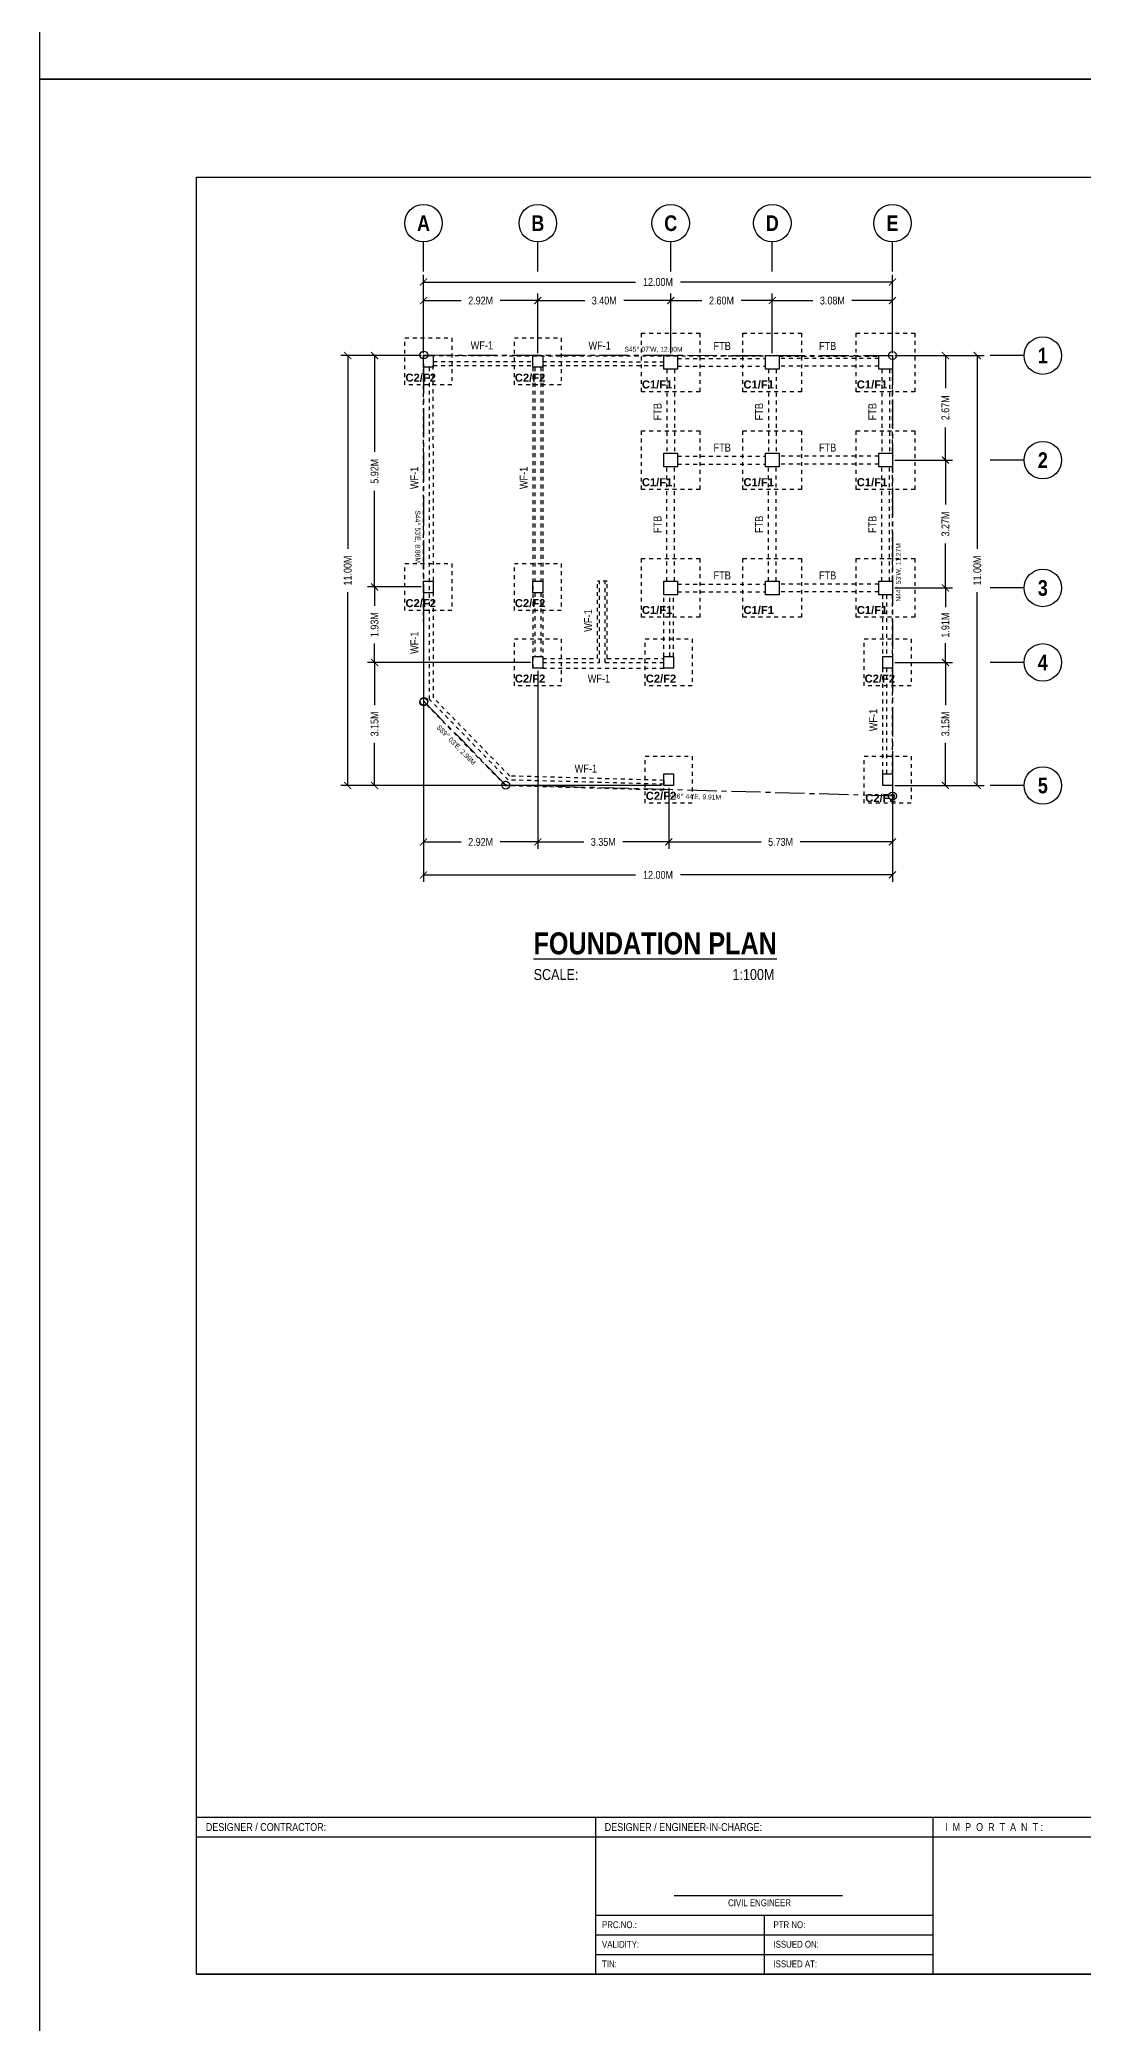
# Model space of a CAD drawing. Header units: inches. Extents: x 7263 to 14962, y 1317 to 2926.
# Drawn here: x 7262.7 to 7289.4, y 1420.4 to 1471.1 of the extents above; entities that cross this region are included whole.
import ezdxf
from ezdxf.enums import TextEntityAlignment as Align

# ---------------------------------------------------------------- set-up
doc = ezdxf.new("R2010")
doc.units = ezdxf.units.IN
doc.header["$MEASUREMENT"] = 0
for name, pattern in [('ACAD_ISO02W100', [15, 12, -3]), ('CENTER', [2, 1.25, -0.25, 0.25, -0.25]), ('CENTER2', [1.125, 0.75, -0.125, 0.125, -0.125]), ('DASHED2', [0.375, 0.25, -0.125])]:
    doc.linetypes.add(name, pattern=pattern)
for name, color, linetype in [('COLUMN', 7, 'Continuous'), ('FLOOR PLAN', 7, 'Continuous'), ('Layer15', 7, 'Continuous'), ('Layer2', 2, 'Continuous'), ('Layer3', 3, 'Continuous'), ('Layer4', 4, 'Continuous'), ('Layer6', 6, 'Continuous'), ('text', 7, 'Continuous')]:
    doc.layers.add(name, color=color, linetype=linetype)
doc.layers.add('gridline', color=141, linetype='CENTER', lineweight=13)
doc.styles.add('ArialNR', font='ARIALNB.TTF')
doc.styles.get("Standard").update_dxf_attribs({"font": ''})
doc.styles.get('Standard').set_extended_font_data('Tw Cen MT Condensed')
doc.dimstyles.get("Standard").update_dxf_attribs({"dimtxt": 0.2, "dimasz": 0.18, "dimexe": 0.18, "dimexo": 0.0625, "dimgap": 0.09, "dimtad": 0, "dimzin": 0, "dimdsep": 46, "dimtxsty": 'Standard', "dimblk": 'ARCHTICK', "dimcen": 0.09, "dimclrd": 8, "dimclre": 8, "dimclrt": 2, "dimadec": 0, "dimazin": 0, "dimtfac": 1, "dimtofl": 0, "dimtmove": 0, "dimatfit": 3, "dimfxl": 1, "dimtolj": 1, "dimtzin": 0, "dimarcsym": 0})

# ---------------------------------------------------------------- blocks, each defined once
blk = doc.blocks.new('_ArchTick')
at = {"color": 0, "linetype": 'ByBlock', "const_width": 0.15}
blk.add_lwpolyline([(-0.5, -0.5), (0.5, 0.5)], dxfattribs=at)
blk = doc.blocks.new('*D79')
at = {"layer": 'Defpoints', "color": 0, "transparency": 16777216}
for p in [(7284.519, 1464.923), (7272.519, 1463.041), (7284.519, 1463.041)]:
    blk.add_point(p, dxfattribs=at)
at = {"layer": 'Layer6', "color": 8, "lineweight": -2, "transparency": 16777216}
for p, q in [((7272.519, 1463.104), (7272.519, 1465.103)), ((7272.519, 1464.923), (7277.944, 1464.923)), ((7284.519, 1464.923), (7279.095, 1464.923)), ((7284.519, 1463.104), (7284.519, 1465.103))]:
    blk.add_line(p, q, dxfattribs=at)
at = {"layer": 'Layer6', "color": 8, "lineweight": -2, "transparency": 16777216, "xscale": 0.18, "yscale": 0.18, "zscale": 0.18, "rotation": 180}
blk.add_blockref('_ArchTick', (7272.519, 1464.923), dxfattribs=at)
at = {"layer": 'Layer6', "color": 8, "lineweight": -2, "transparency": 16777216, "xscale": 0.18, "yscale": 0.18, "zscale": 0.18}
blk.add_blockref('_ArchTick', (7284.519, 1464.923), dxfattribs=at)
at = {"layer": 'Layer6', "color": 2, "transparency": 16777216, "insert": (7278.519, 1464.923), "char_height": 0.2, "attachment_point": 5}
blk.add_mtext('\\A1;12.00M', dxfattribs=at)
blk = doc.blocks.new('*D80')
at = {"layer": 'Defpoints', "color": 0, "transparency": 16777216}
for p in [(7275.444, 1464.448), (7272.519, 1463.041), (7275.444, 1463.041)]:
    blk.add_point(p, dxfattribs=at)
at = {"layer": 'Layer6', "color": 8, "lineweight": -2, "transparency": 16777216}
for p, q in [((7272.519, 1463.104), (7272.519, 1464.628)), ((7272.519, 1464.448), (7273.482, 1464.448)), ((7275.444, 1464.448), (7274.481, 1464.448)), ((7275.444, 1463.104), (7275.444, 1464.628))]:
    blk.add_line(p, q, dxfattribs=at)
at = {"layer": 'Layer6', "color": 8, "lineweight": -2, "transparency": 16777216, "xscale": 0.18, "yscale": 0.18, "zscale": 0.18, "rotation": 180}
blk.add_blockref('_ArchTick', (7272.519, 1464.448), dxfattribs=at)
at = {"layer": 'Layer6', "color": 8, "lineweight": -2, "transparency": 16777216, "xscale": 0.18, "yscale": 0.18, "zscale": 0.18}
blk.add_blockref('_ArchTick', (7275.444, 1464.448), dxfattribs=at)
at = {"layer": 'Layer6', "color": 2, "transparency": 16777216, "insert": (7273.982, 1464.448), "char_height": 0.2, "attachment_point": 5}
blk.add_mtext('\\A1;2.92M', dxfattribs=at)
blk = doc.blocks.new('*D81')
at = {"layer": 'Defpoints', "color": 0, "transparency": 16777216}
for p in [(7278.844, 1464.448), (7275.444, 1463.041), (7278.844, 1463.041)]:
    blk.add_point(p, dxfattribs=at)
at = {"layer": 'Layer6', "color": 8, "lineweight": -2, "transparency": 16777216}
for p, q in [((7275.444, 1463.104), (7275.444, 1464.628)), ((7275.444, 1464.448), (7276.645, 1464.448)), ((7278.844, 1464.448), (7277.644, 1464.448)), ((7278.844, 1463.104), (7278.844, 1464.628))]:
    blk.add_line(p, q, dxfattribs=at)
at = {"layer": 'Layer6', "color": 8, "lineweight": -2, "transparency": 16777216, "xscale": 0.18, "yscale": 0.18, "zscale": 0.18, "rotation": 180}
blk.add_blockref('_ArchTick', (7275.444, 1464.448), dxfattribs=at)
at = {"layer": 'Layer6', "color": 8, "lineweight": -2, "transparency": 16777216, "xscale": 0.18, "yscale": 0.18, "zscale": 0.18}
blk.add_blockref('_ArchTick', (7278.844, 1464.448), dxfattribs=at)
at = {"layer": 'Layer6', "color": 2, "transparency": 16777216, "insert": (7277.144, 1464.448), "char_height": 0.2, "attachment_point": 5}
blk.add_mtext('\\A1;3.40M', dxfattribs=at)
blk = doc.blocks.new('*D82')
at = {"layer": 'Defpoints', "color": 0, "transparency": 16777216}
for p in [(7281.444, 1464.448), (7278.844, 1463.041), (7281.444, 1463.041)]:
    blk.add_point(p, dxfattribs=at)
at = {"layer": 'Layer6', "color": 8, "lineweight": -2, "transparency": 16777216}
for p, q in [((7278.844, 1463.104), (7278.844, 1464.628)), ((7278.844, 1464.448), (7279.645, 1464.448)), ((7281.444, 1464.448), (7280.644, 1464.448)), ((7281.444, 1463.104), (7281.444, 1464.628))]:
    blk.add_line(p, q, dxfattribs=at)
at = {"layer": 'Layer6', "color": 8, "lineweight": -2, "transparency": 16777216, "xscale": 0.18, "yscale": 0.18, "zscale": 0.18, "rotation": 180}
blk.add_blockref('_ArchTick', (7278.844, 1464.448), dxfattribs=at)
at = {"layer": 'Layer6', "color": 8, "lineweight": -2, "transparency": 16777216, "xscale": 0.18, "yscale": 0.18, "zscale": 0.18}
blk.add_blockref('_ArchTick', (7281.444, 1464.448), dxfattribs=at)
at = {"layer": 'Layer6', "color": 2, "transparency": 16777216, "insert": (7280.144, 1464.448), "char_height": 0.2, "attachment_point": 5}
blk.add_mtext('\\A1;2.60M', dxfattribs=at)
blk = doc.blocks.new('*D83')
at = {"layer": 'Defpoints', "color": 0, "transparency": 16777216}
for p in [(7284.519, 1464.448), (7281.444, 1463.041), (7284.519, 1463.041)]:
    blk.add_point(p, dxfattribs=at)
at = {"layer": 'Layer6', "color": 8, "lineweight": -2, "transparency": 16777216}
for p, q in [((7281.444, 1463.104), (7281.444, 1464.628)), ((7281.444, 1464.448), (7282.482, 1464.448)), ((7284.519, 1464.448), (7283.481, 1464.448)), ((7284.519, 1463.104), (7284.519, 1464.628))]:
    blk.add_line(p, q, dxfattribs=at)
at = {"layer": 'Layer6', "color": 8, "lineweight": -2, "transparency": 16777216, "xscale": 0.18, "yscale": 0.18, "zscale": 0.18, "rotation": 180}
blk.add_blockref('_ArchTick', (7281.444, 1464.448), dxfattribs=at)
at = {"layer": 'Layer6', "color": 8, "lineweight": -2, "transparency": 16777216, "xscale": 0.18, "yscale": 0.18, "zscale": 0.18}
blk.add_blockref('_ArchTick', (7284.519, 1464.448), dxfattribs=at)
at = {"layer": 'Layer6', "color": 2, "transparency": 16777216, "insert": (7282.982, 1464.448), "char_height": 0.2, "attachment_point": 5}
blk.add_mtext('\\A1;3.08M', dxfattribs=at)
blk = doc.blocks.new('*D84')
at = {"layer": 'Defpoints', "color": 0, "transparency": 16777216}
for p in [(7284.519, 1463.041), (7284.519, 1452.041), (7286.689, 1452.041)]:
    blk.add_point(p, dxfattribs=at)
at = {"layer": 'Layer6', "color": 8, "lineweight": -2, "transparency": 16777216}
for p, q in [((7284.582, 1463.041), (7286.869, 1463.041)), ((7286.689, 1463.041), (7286.689, 1458.098)), ((7286.689, 1452.041), (7286.689, 1456.984)), ((7284.582, 1452.041), (7286.869, 1452.041))]:
    blk.add_line(p, q, dxfattribs=at)
at = {"layer": 'Layer6', "color": 8, "lineweight": -2, "transparency": 16777216, "xscale": 0.18, "yscale": 0.18, "zscale": 0.18}
for p, rotation in [((7286.689, 1463.041), 90), ((7286.689, 1452.041), 270)]:
    blk.add_blockref('_ArchTick', p, dxfattribs=dict(at, rotation=rotation))
at = {"layer": 'Layer6', "color": 2, "transparency": 16777216, "insert": (7286.689, 1457.541), "char_height": 0.2, "attachment_point": 5, "rotation": 90}
blk.add_mtext('\\A1;11.00M', dxfattribs=at)
blk = doc.blocks.new('*D85')
at = {"layer": 'Defpoints', "color": 0, "transparency": 16777216}
for p in [(7284.519, 1463.041), (7284.519, 1460.366), (7285.875, 1460.366)]:
    blk.add_point(p, dxfattribs=at)
at = {"layer": 'Layer6', "color": 8, "lineweight": -2, "transparency": 16777216}
for p, q in [((7284.582, 1463.041), (7286.055, 1463.041)), ((7285.875, 1463.041), (7285.875, 1462.203)), ((7285.875, 1460.366), (7285.875, 1461.204)), ((7284.582, 1460.366), (7286.055, 1460.366))]:
    blk.add_line(p, q, dxfattribs=at)
at = {"layer": 'Layer6', "color": 8, "lineweight": -2, "transparency": 16777216, "xscale": 0.18, "yscale": 0.18, "zscale": 0.18}
for p, rotation in [((7285.875, 1463.041), 90), ((7285.875, 1460.366), 270)]:
    blk.add_blockref('_ArchTick', p, dxfattribs=dict(at, rotation=rotation))
at = {"layer": 'Layer6', "color": 2, "transparency": 16777216, "insert": (7285.875, 1461.704), "char_height": 0.2, "attachment_point": 5, "rotation": 90}
blk.add_mtext('\\A1;2.67M', dxfattribs=at)
blk = doc.blocks.new('*D86')
at = {"layer": 'Defpoints', "color": 0, "transparency": 16777216}
for p in [(7284.519, 1460.366), (7284.519, 1457.096), (7285.875, 1457.096)]:
    blk.add_point(p, dxfattribs=at)
at = {"layer": 'Layer6', "color": 8, "lineweight": -2, "transparency": 16777216}
for p, q in [((7284.582, 1460.366), (7286.055, 1460.366)), ((7285.875, 1460.366), (7285.875, 1459.231)), ((7285.875, 1457.096), (7285.875, 1458.232)), ((7284.582, 1457.096), (7286.055, 1457.096))]:
    blk.add_line(p, q, dxfattribs=at)
at = {"layer": 'Layer6', "color": 8, "lineweight": -2, "transparency": 16777216, "xscale": 0.18, "yscale": 0.18, "zscale": 0.18}
for p, rotation in [((7285.875, 1460.366), 90), ((7285.875, 1457.096), 270)]:
    blk.add_blockref('_ArchTick', p, dxfattribs=dict(at, rotation=rotation))
at = {"layer": 'Layer6', "color": 2, "transparency": 16777216, "insert": (7285.875, 1458.731), "char_height": 0.2, "attachment_point": 5, "rotation": 90}
blk.add_mtext('\\A1;3.27M', dxfattribs=at)
blk = doc.blocks.new('*D87')
at = {"layer": 'Defpoints', "color": 0, "transparency": 16777216}
for p in [(7284.519, 1457.096), (7284.519, 1455.191), (7285.875, 1455.191)]:
    blk.add_point(p, dxfattribs=at)
at = {"layer": 'Layer6', "color": 8, "lineweight": -2, "transparency": 16777216}
for p, q in [((7284.582, 1457.096), (7286.055, 1457.096)), ((7285.875, 1457.096), (7285.875, 1456.605)), ((7285.875, 1455.191), (7285.875, 1455.682)), ((7284.582, 1455.191), (7286.055, 1455.191))]:
    blk.add_line(p, q, dxfattribs=at)
at = {"layer": 'Layer6', "color": 8, "lineweight": -2, "transparency": 16777216, "xscale": 0.18, "yscale": 0.18, "zscale": 0.18}
for p, rotation in [((7285.875, 1457.096), 90), ((7285.875, 1455.191), 270)]:
    blk.add_blockref('_ArchTick', p, dxfattribs=dict(at, rotation=rotation))
at = {"layer": 'Layer6', "color": 2, "transparency": 16777216, "insert": (7285.875, 1456.144), "char_height": 0.2, "attachment_point": 5, "rotation": 90}
blk.add_mtext('\\A1;1.91M', dxfattribs=at)
blk = doc.blocks.new('*D88')
at = {"layer": 'Defpoints', "color": 0, "transparency": 16777216}
for p in [(7284.519, 1455.191), (7284.519, 1452.041), (7285.875, 1452.041)]:
    blk.add_point(p, dxfattribs=at)
at = {"layer": 'Layer6', "color": 8, "lineweight": -2, "transparency": 16777216}
for p, q in [((7284.582, 1455.191), (7286.055, 1455.191)), ((7285.875, 1455.191), (7285.875, 1454.097)), ((7285.875, 1452.041), (7285.875, 1453.136)), ((7284.582, 1452.041), (7286.055, 1452.041))]:
    blk.add_line(p, q, dxfattribs=at)
at = {"layer": 'Layer6', "color": 8, "lineweight": -2, "transparency": 16777216, "xscale": 0.18, "yscale": 0.18, "zscale": 0.18}
for p, rotation in [((7285.875, 1455.191), 90), ((7285.875, 1452.041), 270)]:
    blk.add_blockref('_ArchTick', p, dxfattribs=dict(at, rotation=rotation))
at = {"layer": 'Layer6', "color": 2, "transparency": 16777216, "insert": (7285.875, 1453.616), "char_height": 0.2, "attachment_point": 5, "rotation": 90}
blk.add_mtext('\\A1;3.15M', dxfattribs=at)
blk = doc.blocks.new('*D89')
at = {"layer": 'Defpoints', "color": 0, "transparency": 16777216}
for p in [(7272.519, 1463.041), (7270.58, 1452.041), (7278.669, 1452.041)]:
    blk.add_point(p, dxfattribs=at)
at = {"layer": 'Layer6', "color": 8, "lineweight": -2, "transparency": 16777216}
for p, q in [((7272.457, 1463.041), (7270.4, 1463.041)), ((7270.58, 1463.041), (7270.58, 1458.098)), ((7270.58, 1452.041), (7270.58, 1456.984)), ((7278.607, 1452.041), (7270.4, 1452.041))]:
    blk.add_line(p, q, dxfattribs=at)
at = {"layer": 'Layer6', "color": 8, "lineweight": -2, "transparency": 16777216, "xscale": 0.18, "yscale": 0.18, "zscale": 0.18}
for p, rotation in [((7270.58, 1463.041), 90), ((7270.58, 1452.041), 270)]:
    blk.add_blockref('_ArchTick', p, dxfattribs=dict(at, rotation=rotation))
at = {"layer": 'Layer6', "color": 2, "transparency": 16777216, "insert": (7270.58, 1457.541), "char_height": 0.2, "attachment_point": 5, "rotation": 90}
blk.add_mtext('\\A1;11.00M', dxfattribs=at)
blk = doc.blocks.new('*D90')
at = {"layer": 'Defpoints', "color": 0, "transparency": 16777216}
for p in [(7272.519, 1463.041), (7271.267, 1457.121), (7272.519, 1457.121)]:
    blk.add_point(p, dxfattribs=at)
at = {"layer": 'Layer6', "color": 8, "lineweight": -2, "transparency": 16777216}
for p, q in [((7272.457, 1463.041), (7271.087, 1463.041)), ((7271.267, 1463.041), (7271.267, 1460.581)), ((7271.267, 1457.121), (7271.267, 1459.582)), ((7272.457, 1457.121), (7271.087, 1457.121))]:
    blk.add_line(p, q, dxfattribs=at)
at = {"layer": 'Layer6', "color": 8, "lineweight": -2, "transparency": 16777216, "xscale": 0.18, "yscale": 0.18, "zscale": 0.18}
for p, rotation in [((7271.267, 1463.041), 90), ((7271.267, 1457.121), 270)]:
    blk.add_blockref('_ArchTick', p, dxfattribs=dict(at, rotation=rotation))
at = {"layer": 'Layer6', "color": 2, "transparency": 16777216, "insert": (7271.267, 1460.081), "char_height": 0.2, "attachment_point": 5, "rotation": 90}
blk.add_mtext('\\A1;5.92M', dxfattribs=at)
blk = doc.blocks.new('*D91')
at = {"layer": 'Defpoints', "color": 0, "transparency": 16777216}
for p in [(7272.519, 1457.121), (7271.267, 1455.191), (7275.319, 1455.191)]:
    blk.add_point(p, dxfattribs=at)
at = {"layer": 'Layer6', "color": 8, "lineweight": -2, "transparency": 16777216}
for p, q in [((7272.457, 1457.121), (7271.087, 1457.121)), ((7271.267, 1457.121), (7271.267, 1456.637)), ((7271.267, 1455.191), (7271.267, 1455.676)), ((7275.257, 1455.191), (7271.087, 1455.191))]:
    blk.add_line(p, q, dxfattribs=at)
at = {"layer": 'Layer6', "color": 8, "lineweight": -2, "transparency": 16777216, "xscale": 0.18, "yscale": 0.18, "zscale": 0.18}
for p, rotation in [((7271.267, 1457.121), 90), ((7271.267, 1455.191), 270)]:
    blk.add_blockref('_ArchTick', p, dxfattribs=dict(at, rotation=rotation))
at = {"layer": 'Layer6', "color": 2, "transparency": 16777216, "insert": (7271.267, 1456.156), "char_height": 0.2, "attachment_point": 5, "rotation": 90}
blk.add_mtext('\\A1;1.93M', dxfattribs=at)
blk = doc.blocks.new('*D92')
at = {"layer": 'Defpoints', "color": 0, "transparency": 16777216}
for p in [(7271.267, 1455.191), (7275.319, 1455.191), (7278.669, 1452.041)]:
    blk.add_point(p, dxfattribs=at)
at = {"layer": 'Layer6', "color": 8, "lineweight": -2, "transparency": 16777216}
for p, q in [((7275.257, 1455.191), (7271.087, 1455.191)), ((7271.267, 1455.191), (7271.267, 1454.097)), ((7271.267, 1452.041), (7271.267, 1453.136)), ((7278.607, 1452.041), (7271.087, 1452.041))]:
    blk.add_line(p, q, dxfattribs=at)
at = {"layer": 'Layer6', "color": 8, "lineweight": -2, "transparency": 16777216, "xscale": 0.18, "yscale": 0.18, "zscale": 0.18}
for p, rotation in [((7271.267, 1455.191), 90), ((7271.267, 1452.041), 270)]:
    blk.add_blockref('_ArchTick', p, dxfattribs=dict(at, rotation=rotation))
at = {"layer": 'Layer6', "color": 2, "transparency": 16777216, "insert": (7271.267, 1453.616), "char_height": 0.2, "attachment_point": 5, "rotation": 90}
blk.add_mtext('\\A1;3.15M', dxfattribs=at)
blk = doc.blocks.new('*D93')
at = {"layer": 'Defpoints', "color": 0, "transparency": 16777216}
for p in [(7272.519, 1456.971), (7275.444, 1455.041), (7275.444, 1450.597)]:
    blk.add_point(p, dxfattribs=at)
at = {"layer": 'Layer6', "color": 8, "lineweight": -2, "transparency": 16777216}
for p, q in [((7272.519, 1456.909), (7272.519, 1450.417)), ((7275.444, 1454.979), (7275.444, 1450.417)), ((7272.519, 1450.597), (7273.482, 1450.597)), ((7275.444, 1450.597), (7274.481, 1450.597))]:
    blk.add_line(p, q, dxfattribs=at)
at = {"layer": 'Layer6', "color": 8, "lineweight": -2, "transparency": 16777216, "xscale": 0.18, "yscale": 0.18, "zscale": 0.18, "rotation": 180}
blk.add_blockref('_ArchTick', (7272.519, 1450.597), dxfattribs=at)
at = {"layer": 'Layer6', "color": 8, "lineweight": -2, "transparency": 16777216, "xscale": 0.18, "yscale": 0.18, "zscale": 0.18}
blk.add_blockref('_ArchTick', (7275.444, 1450.597), dxfattribs=at)
at = {"layer": 'Layer6', "color": 2, "transparency": 16777216, "insert": (7273.982, 1450.597), "char_height": 0.2, "attachment_point": 5}
blk.add_mtext('\\A1;2.92M', dxfattribs=at)
blk = doc.blocks.new('*D94')
at = {"layer": 'Defpoints', "color": 0, "transparency": 16777216}
for p in [(7275.444, 1455.041), (7278.794, 1452.041), (7278.794, 1450.597)]:
    blk.add_point(p, dxfattribs=at)
at = {"layer": 'Layer6', "color": 8, "lineweight": -2, "transparency": 16777216}
for p, q in [((7275.444, 1454.979), (7275.444, 1450.417)), ((7278.794, 1451.979), (7278.794, 1450.417)), ((7275.444, 1450.597), (7276.62, 1450.597)), ((7278.794, 1450.597), (7277.619, 1450.597))]:
    blk.add_line(p, q, dxfattribs=at)
at = {"layer": 'Layer6', "color": 8, "lineweight": -2, "transparency": 16777216, "xscale": 0.18, "yscale": 0.18, "zscale": 0.18, "rotation": 180}
blk.add_blockref('_ArchTick', (7275.444, 1450.597), dxfattribs=at)
at = {"layer": 'Layer6', "color": 8, "lineweight": -2, "transparency": 16777216, "xscale": 0.18, "yscale": 0.18, "zscale": 0.18}
blk.add_blockref('_ArchTick', (7278.794, 1450.597), dxfattribs=at)
at = {"layer": 'Layer6', "color": 2, "transparency": 16777216, "insert": (7277.119, 1450.597), "char_height": 0.2, "attachment_point": 5}
blk.add_mtext('\\A1;3.35M', dxfattribs=at)
blk = doc.blocks.new('*D95')
at = {"layer": 'Defpoints', "color": 0, "transparency": 16777216}
for p in [(7278.794, 1452.041), (7284.519, 1452.041), (7284.519, 1450.597)]:
    blk.add_point(p, dxfattribs=at)
at = {"layer": 'Layer6', "color": 8, "lineweight": -2, "transparency": 16777216}
for p, q in [((7278.794, 1451.979), (7278.794, 1450.417)), ((7284.519, 1451.979), (7284.519, 1450.417)), ((7278.794, 1450.597), (7281.157, 1450.597)), ((7284.519, 1450.597), (7282.156, 1450.597))]:
    blk.add_line(p, q, dxfattribs=at)
at = {"layer": 'Layer6', "color": 8, "lineweight": -2, "transparency": 16777216, "xscale": 0.18, "yscale": 0.18, "zscale": 0.18, "rotation": 180}
blk.add_blockref('_ArchTick', (7278.794, 1450.597), dxfattribs=at)
at = {"layer": 'Layer6', "color": 8, "lineweight": -2, "transparency": 16777216, "xscale": 0.18, "yscale": 0.18, "zscale": 0.18}
blk.add_blockref('_ArchTick', (7284.519, 1450.597), dxfattribs=at)
at = {"layer": 'Layer6', "color": 2, "transparency": 16777216, "insert": (7281.657, 1450.597), "char_height": 0.2, "attachment_point": 5}
blk.add_mtext('\\A1;5.73M', dxfattribs=at)
blk = doc.blocks.new('*D96')
at = {"layer": 'Defpoints', "color": 0, "transparency": 16777216}
for p in [(7272.519, 1456.971), (7284.519, 1452.041), (7284.519, 1449.753)]:
    blk.add_point(p, dxfattribs=at)
at = {"layer": 'Layer6', "color": 8, "lineweight": -2, "transparency": 16777216}
for p, q in [((7272.519, 1456.909), (7272.519, 1449.573)), ((7284.519, 1451.979), (7284.519, 1449.573)), ((7272.519, 1449.753), (7277.944, 1449.753)), ((7284.519, 1449.753), (7279.095, 1449.753))]:
    blk.add_line(p, q, dxfattribs=at)
at = {"layer": 'Layer6', "color": 8, "lineweight": -2, "transparency": 16777216, "xscale": 0.18, "yscale": 0.18, "zscale": 0.18, "rotation": 180}
blk.add_blockref('_ArchTick', (7272.519, 1449.753), dxfattribs=at)
at = {"layer": 'Layer6', "color": 8, "lineweight": -2, "transparency": 16777216, "xscale": 0.18, "yscale": 0.18, "zscale": 0.18}
blk.add_blockref('_ArchTick', (7284.519, 1449.753), dxfattribs=at)
at = {"layer": 'Layer6', "color": 2, "transparency": 16777216, "insert": (7278.519, 1449.753), "char_height": 0.2, "attachment_point": 5}
blk.add_mtext('\\A1;12.00M', dxfattribs=at)
blk = doc.blocks.new('lot')
at = {"layer": 'Layer3', "linetype": 'CENTER2'}
blk.add_lwpolyline([(7106.756, 1445.657), (7106.77, 1434.387), (7096.873, 1434.655), (7094.777, 1436.797), (7094.762, 1445.657)], close=True, dxfattribs=at)
at = {"layer": 'Layer4'}
for centre in [(7094.762, 1445.657), (7106.756, 1445.657), (7094.777, 1436.797), (7096.873, 1434.655), (7106.77, 1434.387)]:
    blk.add_circle(centre, 0.1, dxfattribs=at)
at = {"layer": 'Layer3', "insert": (7099.896, 1445.873), "char_height": 0.125, "attachment_point": 1}
blk.add_mtext_dynamic_manual_height_columns("{\\fTechnicLite|b0|i0|c2|p2;S45%%D 07'W, 12.00M}", width=3.85486, gutter_width=1, heights=[0], dxfattribs=at)
at = {"layer": 'Layer3', "char_height": 0.125, "attachment_point": 1}
for s, insert, rotation in [("{\\fTechnicLite|b0|i0|c2|p2;S44%%D 53'E, 8.86M}", (7094.677, 1441.68), 270.1019), ("{\\fTechnicLite|b0|i0|c2|p2;N44%%D 53'W, 11.27M}", (7106.852, 1439.361), 90.0686), ("{\\fTechnicLite|b0|i0|c2|p2;S89%%D 03'E, 2.99M}", (7095.18, 1436.207), 314.2353), ("{\\fTechnicLite|b0|i0|c2|p2;N46%%D 44'E, 9.91M}", (7101.031, 1434.448), 358.4519)]:
    blk.add_mtext_dynamic_manual_height_columns(s, width=3.85486, gutter_width=1, heights=[0], dxfattribs=dict(at, insert=insert, rotation=rotation))

msp = doc.modelspace()

# ---------------------------------------------------------------- linework, layer by layer
at = {"layer": 'COLUMN', "color": 4}
for points in [[(7272.519, 1463.041), (7272.769, 1463.041), (7272.769, 1462.741), (7272.519, 1462.741)], [(7275.319, 1463.041), (7275.569, 1463.041), (7275.569, 1462.741), (7275.319, 1462.741)], [(7278.669, 1463.041), (7279.019, 1463.041), (7279.019, 1462.691), (7278.669, 1462.691)], [(7281.269, 1463.041), (7281.619, 1463.041), (7281.619, 1462.691), (7281.269, 1462.691)], [(7284.169, 1463.041), (7284.519, 1463.041), (7284.519, 1462.691), (7284.169, 1462.691)], [(7278.669, 1460.541), (7279.019, 1460.541), (7279.019, 1460.191), (7278.669, 1460.191)], [(7281.269, 1460.541), (7281.619, 1460.541), (7281.619, 1460.191), (7281.269, 1460.191)], [(7284.169, 1460.541), (7284.519, 1460.541), (7284.519, 1460.191), (7284.169, 1460.191)], [(7272.519, 1457.271), (7272.769, 1457.271), (7272.769, 1456.971), (7272.519, 1456.971)], [(7275.319, 1457.271), (7275.569, 1457.271), (7275.569, 1456.971), (7275.319, 1456.971)], [(7278.669, 1457.271), (7279.019, 1457.271), (7279.019, 1456.921), (7278.669, 1456.921)], [(7281.269, 1457.271), (7281.619, 1457.271), (7281.619, 1456.921), (7281.269, 1456.921)], [(7284.169, 1457.271), (7284.519, 1457.271), (7284.519, 1456.921), (7284.169, 1456.921)], [(7275.319, 1455.341), (7275.569, 1455.341), (7275.569, 1455.041), (7275.319, 1455.041)], [(7278.669, 1455.341), (7278.919, 1455.341), (7278.919, 1455.041), (7278.669, 1455.041)], [(7284.269, 1455.341), (7284.519, 1455.341), (7284.519, 1455.041), (7284.269, 1455.041)], [(7278.669, 1452.341), (7278.919, 1452.341), (7278.919, 1452.041), (7278.669, 1452.041)], [(7284.269, 1452.341), (7284.519, 1452.341), (7284.519, 1452.041), (7284.269, 1452.041)]]:
    msp.add_lwpolyline(points, close=True, dxfattribs=at)
at = {"layer": 'Defpoints'}
for points in [[(7262.697, 1521.116), (7339.197, 1521.116), (7339.197, 1470.116), (7262.697, 1470.116)], [(7262.697, 1470.116), (7339.197, 1470.116), (7339.197, 1419.116), (7262.697, 1419.116)]]:
    msp.add_lwpolyline(points, close=True, dxfattribs=at)
at = {"layer": 'FLOOR PLAN', "color": 40, "linetype": 'DASHED2', "ltscale": 0.05, "true_color": 0xf8d731}
for points in [[(7273.244, 1462.291), (7272.044, 1462.291), (7272.044, 1463.491), (7273.244, 1463.491)], [(7276.044, 1462.291), (7274.844, 1462.291), (7274.844, 1463.491), (7276.044, 1463.491)], [(7278.094, 1463.616), (7279.594, 1463.616), (7279.594, 1462.116), (7278.094, 1462.116)], [(7280.694, 1463.616), (7282.194, 1463.616), (7282.194, 1462.116), (7280.694, 1462.116)], [(7283.594, 1463.616), (7285.094, 1463.616), (7285.094, 1462.116), (7283.594, 1462.116)], [(7278.094, 1461.116), (7279.594, 1461.116), (7279.594, 1459.616), (7278.094, 1459.616)], [(7280.694, 1461.116), (7282.194, 1461.116), (7282.194, 1459.616), (7280.694, 1459.616)], [(7283.594, 1461.116), (7285.094, 1461.116), (7285.094, 1459.616), (7283.594, 1459.616)], [(7273.244, 1456.521), (7272.044, 1456.521), (7272.044, 1457.721), (7273.244, 1457.721)], [(7276.044, 1456.521), (7274.844, 1456.521), (7274.844, 1457.721), (7276.044, 1457.721)], [(7278.094, 1457.846), (7279.594, 1457.846), (7279.594, 1456.346), (7278.094, 1456.346)], [(7280.694, 1457.846), (7282.194, 1457.846), (7282.194, 1456.346), (7280.694, 1456.346)], [(7283.594, 1457.846), (7285.094, 1457.846), (7285.094, 1456.346), (7283.594, 1456.346)], [(7276.044, 1454.591), (7274.844, 1454.591), (7274.844, 1455.791), (7276.044, 1455.791)], [(7279.394, 1454.591), (7278.194, 1454.591), (7278.194, 1455.791), (7279.394, 1455.791)], [(7284.994, 1454.591), (7283.794, 1454.591), (7283.794, 1455.791), (7284.994, 1455.791)], [(7279.394, 1451.591), (7278.194, 1451.591), (7278.194, 1452.791), (7279.394, 1452.791)], [(7284.994, 1451.591), (7283.794, 1451.591), (7283.794, 1452.791), (7284.994, 1452.791)]]:
    msp.add_lwpolyline(points, close=True, dxfattribs=at)
at = {"layer": 'gridline', "linetype": 'Continuous', "lineweight": 30, "ltscale": 0.4}
for p, q in [((7272.519, 1465.19), (7272.519, 1465.948)), ((7275.444, 1465.19), (7275.444, 1465.948)), ((7278.844, 1465.19), (7278.844, 1465.948)), ((7281.444, 1465.19), (7281.444, 1465.948)), ((7284.519, 1465.19), (7284.519, 1465.948)), ((7287.887, 1463.041), (7287.016, 1463.041)), ((7287.887, 1460.366), (7287.016, 1460.366)), ((7287.887, 1457.096), (7287.016, 1457.096)), ((7287.887, 1455.191), (7287.016, 1455.191)), ((7287.887, 1452.041), (7287.016, 1452.041))]:
    msp.add_line(p, q, dxfattribs=at)
for centre in [(7272.519, 1466.428), (7275.444, 1466.428), (7278.844, 1466.428), (7281.444, 1466.428), (7284.519, 1466.428), (7288.367, 1463.041), (7288.367, 1460.366), (7288.367, 1457.096), (7288.367, 1455.191), (7288.367, 1452.041)]:
    msp.add_circle(centre, 0.48, dxfattribs=at)
at = {"layer": 'Layer15', "color": 114, "linetype": 'CENTER', "ltscale": 0.02, "true_color": 0x08a63f}
for p, q in [((7275.319, 1462.741), (7275.319, 1455.041)), ((7275.369, 1462.741), (7275.369, 1457.271)), ((7275.519, 1462.741), (7275.519, 1457.271)), ((7275.569, 1462.741), (7275.569, 1455.041)), ((7276.969, 1455.291), (7276.969, 1457.271)), ((7277.219, 1457.271), (7276.969, 1457.271)), ((7277.019, 1455.191), (7277.019, 1457.271)), ((7277.169, 1455.191), (7277.169, 1457.271)), ((7277.219, 1455.291), (7277.219, 1457.271)), ((7275.369, 1456.971), (7275.369, 1455.341)), ((7275.519, 1456.971), (7275.519, 1455.341)), ((7278.669, 1455.341), (7278.669, 1456.921)), ((7278.819, 1455.341), (7278.819, 1456.921)), ((7278.919, 1455.341), (7278.919, 1456.921)), ((7275.569, 1455.291), (7276.969, 1455.291)), ((7275.569, 1455.191), (7277.019, 1455.191)), ((7277.169, 1455.191), (7278.669, 1455.191)), ((7277.219, 1455.291), (7278.669, 1455.291)), ((7275.569, 1455.041), (7278.669, 1455.041)), ((7278.669, 1452.172), (7278.662, 1451.922))]:
    msp.add_line(p, q, dxfattribs=at)
at = {"layer": 'Layer15', "color": 11, "linetype": 'CENTER', "ltscale": 0.02, "true_color": 0xf27172}
for p, q in [((7278.744, 1462.691), (7278.744, 1460.541)), ((7278.944, 1462.691), (7278.944, 1460.541)), ((7279.019, 1462.966), (7281.269, 1462.966)), ((7279.019, 1462.766), (7281.269, 1462.766)), ((7281.344, 1462.691), (7281.344, 1460.541)), ((7281.544, 1462.691), (7281.544, 1460.541)), ((7284.169, 1462.966), (7281.619, 1462.966)), ((7284.169, 1462.766), (7281.619, 1462.766)), ((7284.244, 1462.691), (7284.244, 1460.541)), ((7284.444, 1462.691), (7284.444, 1460.541)), ((7278.744, 1457.271), (7278.744, 1460.191)), ((7278.944, 1457.271), (7278.944, 1460.191)), ((7279.019, 1460.466), (7281.269, 1460.466)), ((7279.019, 1460.266), (7281.269, 1460.266)), ((7281.344, 1457.271), (7281.344, 1460.191)), ((7281.544, 1457.271), (7281.544, 1460.191)), ((7284.169, 1460.466), (7281.619, 1460.466)), ((7284.169, 1460.266), (7281.619, 1460.266)), ((7284.244, 1457.271), (7284.244, 1460.191)), ((7284.444, 1457.271), (7284.444, 1460.191)), ((7279.019, 1457.196), (7281.269, 1457.196)), ((7284.169, 1457.196), (7281.619, 1457.196)), ((7279.019, 1456.996), (7281.269, 1456.996)), ((7284.169, 1456.996), (7281.619, 1456.996))]:
    msp.add_line(p, q, dxfattribs=at)
at = {"layer": 'Layer15', "color": 114, "linetype": 'CENTER', "ltscale": 0.02, "true_color": 0x08a63f}
for points in [[(7278.662, 1451.922), (7274.618, 1452.036), (7272.524, 1454.181), (7272.519, 1463.041), (7281.269, 1463.031)], [(7278.669, 1452.072), (7274.683, 1452.184), (7272.674, 1454.242), (7272.669, 1462.741)], [(7272.769, 1462.891), (7275.319, 1462.888)], [(7278.669, 1452.172), (7274.726, 1452.283), (7272.774, 1454.283), (7272.769, 1462.791), (7275.319, 1462.788)], [(7275.569, 1462.887), (7278.669, 1462.884)], [(7275.569, 1462.787), (7278.669, 1462.784)], [(7281.619, 1463.03), (7284.169, 1463.027)], [(7284.514, 1462.691), (7284.514, 1460.541)], [(7284.514, 1460.191), (7284.514, 1457.271)], [(7284.264, 1456.921), (7284.264, 1455.341)], [(7284.364, 1456.921), (7284.364, 1455.341)], [(7284.514, 1456.921), (7284.514, 1455.341)], [(7284.264, 1455.041), (7284.264, 1452.341)], [(7284.364, 1455.041), (7284.364, 1452.341)], [(7284.514, 1455.041), (7284.514, 1452.341)]]:
    msp.add_lwpolyline(points, dxfattribs=at)
at = {"layer": 'Layer2'}
msp.add_line((7283.24, 1423.632), (7278.929, 1423.632), dxfattribs=at)
at = {"layer": 'Layer3'}
for p, q in [((7276.92, 1425.642), (7276.92, 1421.626)), ((7285.55, 1425.642), (7285.55, 1421.626)), ((7266.712, 1425.14), (7336.687, 1425.14)), ((7285.55, 1423.13), (7276.927, 1423.13)), ((7281.239, 1423.13), (7281.239, 1422.127)), ((7285.55, 1422.629), (7276.927, 1422.629)), ((7285.55, 1422.127), (7276.927, 1422.127)), ((7281.239, 1422.127), (7281.239, 1421.626))]:
    msp.add_line(p, q, dxfattribs=at)
at = {"layer": 'Layer4'}
msp.add_circle((7272.524, 1454.181), 0.1, dxfattribs=at)
at = {"layer": 'Layer6'}
for p, q in [((7266.712, 1425.642), (7336.687, 1425.642)), ((7266.712, 1421.626), (7336.687, 1421.626))]:
    msp.add_line(p, q, dxfattribs=at)
msp.add_lwpolyline([(7336.687, 1421.626), (7266.712, 1421.626), (7266.712, 1467.606), (7336.687, 1467.606)], close=True, dxfattribs=at)

# ---------------------------------------------------------------- block references
at = {"layer": 'Layer3', "rotation": 359.931411311125}
msp.add_blockref('lot', (176.038, 25.893), dxfattribs=at)

# ---------------------------------------------------------------- texts
at = {"layer": 'Layer3', "insert": (7269.821, 1448.283), "char_height": 0.5625, "attachment_point": 1}
msp.add_mtext_dynamic_manual_height_columns('\\pi5.51305;{\\fArial Narrow|b1|i0|c0|p34;\\LFOUNDATION PLAN\\P\\pi5.51545;\\fArial Narrow|b0|i0|c0|p34;\\H0.5x;\\lSCALE:                                            1:100M}', width=17.1549, gutter_width=1, heights=[0], dxfattribs=at)
at = {"layer": 'text', "ltscale": 0.03, "style": 'ArialNR'}
for s, p in [('A', (7272.519, 1466.428)), ('B', (7275.444, 1466.428)), ('C', (7278.844, 1466.428)), ('D', (7281.444, 1466.428)), ('E', (7284.519, 1466.428)), ('1', (7288.367, 1463.041)), ('2', (7288.367, 1460.366)), ('3', (7288.367, 1457.096)), ('4', (7288.367, 1455.191)), ('5', (7288.367, 1452.041))]:
    msp.add_text(s, height=0.4, dxfattribs=at).set_placement(p, align=Align.MIDDLE_CENTER)
at = {"layer": 'text', "color": 52, "linetype": 'ACAD_ISO02W100', "true_color": 0xc8c92d, "char_height": 0.2048, "attachment_point": 5}
for s, insert in [('WF-1', (7274.011, 1463.302)), ('WF-1', (7277.027, 1463.298)), ('FTB', (7280.162, 1463.287)), ('FTB', (7282.859, 1463.287)), ('FTB', (7280.162, 1460.687)), ('FTB', (7282.859, 1460.687)), ('FTB', (7280.162, 1457.417)), ('FTB', (7282.859, 1457.417)), ('WF-1', (7277.008, 1454.776)), ('WF-1', (7276.673, 1452.476))]:
    msp.add_mtext_dynamic_manual_height_columns(s, width=0.38295, gutter_width=12.5, heights=[0], dxfattribs=dict(at, insert=insert))
at = {"layer": 'text', "color": 52, "linetype": 'ACAD_ISO02W100', "true_color": 0xc8c92d, "char_height": 0.20478, "width": 0.93559, "attachment_point": 5}
for s, insert in [('{\\fArial|b1|i0|c0|p34;C2/F2}', (7272.447, 1462.474)), ('{\\fArial|b1|i0|c0|p34;C2/F2}', (7275.246, 1462.474)), ('{\\fArial|b1|i0|c0|p34;C1/F1}', (7278.496, 1462.299)), ('{\\fArial|b1|i0|c0|p34;C1/F1}', (7281.096, 1462.299)), ('{\\fArial|b1|i0|c0|p34;C1/F1}', (7283.996, 1462.299)), ('{\\fArial|b1|i0|c0|p34;C1/F1}', (7278.496, 1459.799)), ('{\\fArial|b1|i0|c0|p34;C1/F1}', (7281.096, 1459.799)), ('{\\fArial|b1|i0|c0|p34;C1/F1}', (7283.996, 1459.799)), ('{\\fArial|b1|i0|c0|p34;C2/F2}', (7272.447, 1456.704)), ('{\\fArial|b1|i0|c0|p34;C2/F2}', (7275.246, 1456.704)), ('{\\fArial|b1|i0|c0|p34;C1/F1}', (7278.496, 1456.529)), ('{\\fArial|b1|i0|c0|p34;C1/F1}', (7281.096, 1456.529)), ('{\\fArial|b1|i0|c0|p34;C1/F1}', (7283.996, 1456.529)), ('{\\fArial|b1|i0|c0|p34;C2/F2}', (7275.246, 1454.774)), ('{\\fArial|b1|i0|c0|p34;C2/F2}', (7278.596, 1454.774)), ('{\\fArial|b1|i0|c0|p34;C2/F2}', (7284.197, 1454.774)), ('{\\fArial|b1|i0|c0|p34;C2/F2}', (7278.596, 1451.774)), ('{\\fArial|b1|i0|c0|p34;C2/F2}', (7284.214, 1451.72))]:
    msp.add_mtext(s, dxfattribs=dict(at, insert=insert))
at = {"layer": 'text', "color": 52, "linetype": 'ACAD_ISO02W100', "true_color": 0xc8c92d, "char_height": 0.2048, "attachment_point": 5, "rotation": 90}
for s, insert in [('FTB', (7278.507, 1461.606)), ('FTB', (7281.107, 1461.606)), ('FTB', (7284.007, 1461.606)), ('WF-1', (7272.283, 1459.911)), ('WF-1', (7275.082, 1459.911)), ('FTB', (7278.507, 1458.721)), ('FTB', (7281.107, 1458.721)), ('FTB', (7284.007, 1458.721)), ('WF-1', (7276.732, 1456.261)), ('WF-1', (7272.286, 1455.694)), ('WF-1', (7284.026, 1453.716))]:
    msp.add_mtext_dynamic_manual_height_columns(s, width=0.38295, gutter_width=12.5, heights=[0], dxfattribs=dict(at, insert=insert))
at = {"layer": 'text', "attachment_point": 1}
for s, insert, char_height in [('DESIGNER / CONTRACTOR:', (7266.948, 1425.493), 0.20079), ('DESIGNER / ENGINEER-IN-CHARGE:', (7277.156, 1425.493), 0.20079), ('CIVIL ENGINEER', (7280.312, 1423.543), 0.17554), ('PRC.NO.:', (7277.086, 1422.982), 0.1755), ('PTR NO:', (7281.474, 1422.982), 0.1755), ('VALIDITY:', (7277.086, 1422.481), 0.1755), ('ISSUED ON:', (7281.474, 1422.481), 0.1755), ('TIN:', (7277.086, 1421.979), 0.1755), ('ISSUED AT:', (7281.474, 1421.979), 0.1755)]:
    msp.add_mtext(s, dxfattribs=dict(at, insert=insert, char_height=char_height))
at = {"layer": 'text', "lineweight": 30, "insert": (7285.867, 1425.493), "char_height": 0.20079, "attachment_point": 1}
msp.add_mtext('I  M  P  O  R  T  A  N  T :', dxfattribs=at)

# ---------------------------------------------------------------- dimensions: what is measured, and where the dimension line sits
at = {"layer": 'Layer6'}
for base, p1, p2, picture, middle in [((7284.519, 1464.923), (7272.519, 1463.041), (7284.519, 1463.041), '*D79', (7278.519, 1464.923)), ((7275.44426, 1464.44805), (7272.51928, 1463.04122), (7275.44426, 1463.04122), '*D80', (7273.98177, 1464.44805)), ((7278.844, 1464.448), (7275.444, 1463.041), (7278.844, 1463.041), '*D81', (7277.144, 1464.448)), ((7281.444, 1464.448), (7278.844, 1463.041), (7281.444, 1463.041), '*D82', (7280.144, 1464.448)), ((7284.519258954, 1464.44805216), (7281.444258954, 1463.04104058), (7284.519258954, 1463.041221828), '*D83', (7282.981758954, 1464.44805216)), ((7275.44426, 1450.59675), (7272.51928, 1456.9714), (7275.44426, 1455.04104), '*D93', (7273.98177, 1450.59675)), ((7284.519, 1449.753), (7272.519, 1456.971), (7284.519, 1452.041), '*D96', (7278.519, 1449.753)), ((7278.794, 1450.597), (7275.444, 1455.041), (7278.794, 1452.041), '*D94', (7277.119, 1450.597)), ((7284.51928, 1450.59675), (7278.79426, 1452.04104), (7284.51928, 1452.04104), '*D95', (7281.65677, 1450.59675))]:
    dim = msp.add_linear_dim(base=base, p1=p1, p2=p2, dimstyle='Standard', override={"dimpost": 'M'}, dxfattribs=at)
    dim.commit()
    dim.dimension.update_dxf_attribs({"geometry": picture, "text_midpoint": middle})
for base, p1, p2, picture, middle in [((7270.58, 1452.041), (7272.519, 1463.041), (7278.669, 1452.041), '*D89', (7270.58, 1457.541)), ((7271.267, 1457.121), (7272.519, 1463.041), (7272.519, 1457.121), '*D90', (7271.267, 1460.081)), ((7286.689, 1452.041), (7284.519, 1463.041), (7284.519, 1452.041), '*D84', (7286.689, 1457.541)), ((7285.8752, 1460.3662), (7284.5193, 1463.041), (7284.5193, 1460.3662), '*D85', (7285.8752, 1461.7036)), ((7285.875, 1457.096), (7284.519, 1460.366), (7284.519, 1457.096), '*D86', (7285.875, 1458.731)), ((7271.267, 1455.191), (7272.519, 1457.121), (7275.319, 1455.191), '*D91', (7271.267, 1456.156)), ((7285.8752, 1455.191), (7284.5193, 1457.0962), (7284.5193, 1455.191), '*D87', (7285.8752, 1456.1436)), ((7271.267, 1455.191), (7278.669, 1452.041), (7275.319, 1455.191), '*D92', (7271.267, 1453.616)), ((7285.875, 1452.041), (7284.519, 1455.191), (7284.519, 1452.041), '*D88', (7285.875, 1453.616))]:
    dim = msp.add_linear_dim(base=base, p1=p1, p2=p2, angle=90, dimstyle='Standard', override={"dimpost": 'M'}, dxfattribs=at)
    dim.commit()
    dim.dimension.update_dxf_attribs({"geometry": picture, "text_midpoint": middle})

doc.saveas('drawing.dxf')
